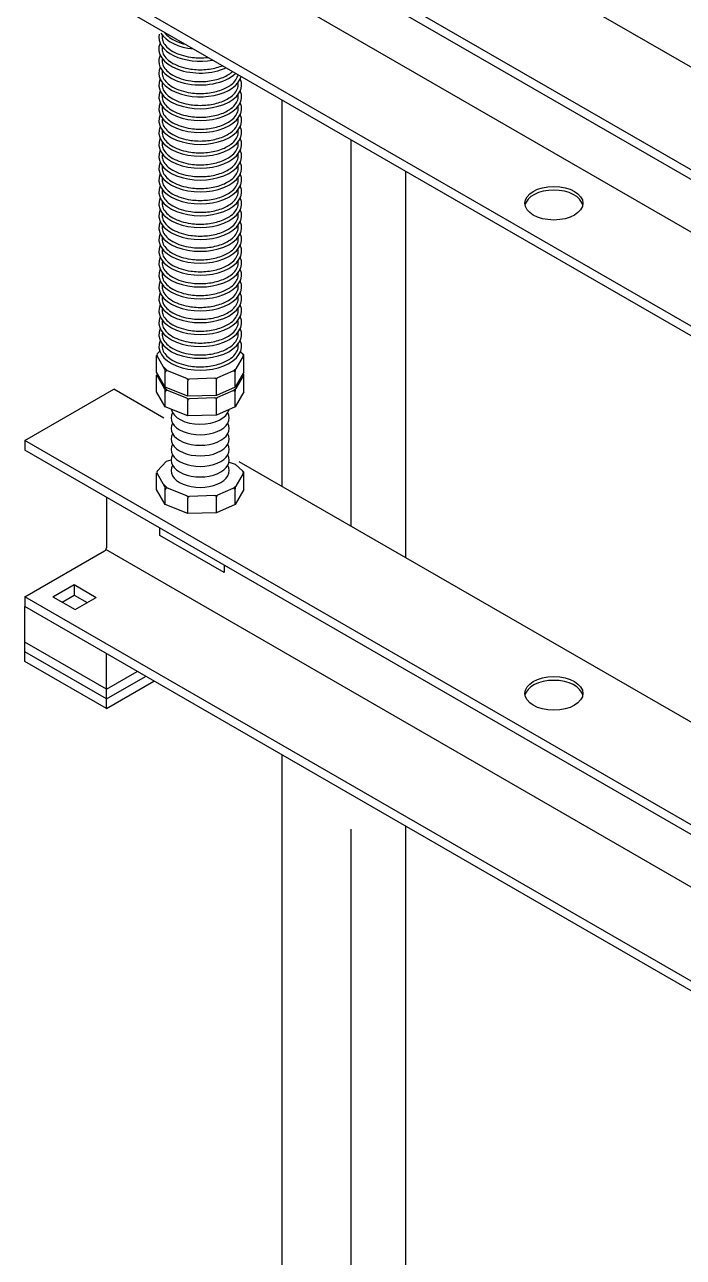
# Model space of a CAD drawing. Extents: x -5343388 to 7033982, y -486386 to 188356.
# Drawn here: x 599259 to 601113, y 10995 to 14468 of the extents above; entities that cross this region are included whole.
import ezdxf

# ---------------------------------------------------------------- set-up
doc = ezdxf.new("R2010")
doc.units = 0
doc.header["$MEASUREMENT"] = 0

msp = doc.modelspace()

# ---------------------------------------------------------------- linework, layer by layer
for p, q in [((602207.42857, 13439.51129, 0), (599259.29379, 15141.61769, 0)), ((602207.42857, 13412.32022, 0), (599259.29379, 15114.42663, 0)), ((601898.95291, 13906.89174, 0), (599863.1777, 15082.24711, 0)), ((602207.42857, 12998.97555, 0), (599259.29379, 14701.08195, 0)), ((602207.42857, 12971.78448, 0), (599259.29379, 14673.89089, 0)), ((601892.45149, 13446.24923, 0), (599862.74476, 14618.10096, 0)), ((599632.57071, 13540.37787, 0), (599639.38288, 13547.90229, 0)), ((599866.71207, 13546.8184, 0), (599873.52916, 13540.38959, 0)), ((599630.24216, 13489.36406, 0), (599630.24216, 13535.97057, 0)), ((599654.20689, 13496.29773, 0), (599631.9769, 13534.80119, 0)), ((599874.38599, 13534.54448, 0), (599853.58011, 13498.50765, 0)), ((599876.26894, 13489.36406, 0), (599876.26894, 13535.75125, 0)), ((599654.84484, 13446.75097, 0), (599630.24216, 13489.36406, 0)), ((599630.24216, 13433.95929, 0), (599630.24216, 13480.56581, 0)), ((599654.20689, 13440.89296, 0), (599631.9769, 13479.39642, 0)), ((599632.57071, 13484.9731, 0), (599632.69684, 13485.11242, 0)), ((599649.01376, 13505.29249, 0), (599661.37942, 13492.57136, 0)), ((599654.84484, 13446.75097, 0), (599654.84484, 13493.91687, 0)), ((599715.42131, 13470.89198, 0), (599661.37942, 13492.57136, 0)), ((599844.96957, 13492.21449, 0), (599802.33264, 13473.25218, 0)), ((599844.96957, 13492.21449, 0), (599853.58011, 13498.50765, 0)), ((599851.66626, 13446.75097, 0), (599851.66626, 13491.36508, 0)), ((599876.26894, 13489.36406, 0), (599851.66626, 13446.75097, 0)), ((599874.38599, 13479.13972, 0), (599853.58011, 13443.10288, 0)), ((599876.26894, 13433.95929, 0), (599876.26894, 13480.34648, 0)), ((599259.29379, 13296.20696, 0), (599509.81931, 13440.84793, 0)), ((599651.14435, 13359.25388, 0), (599509.81931, 13440.84793, 0)), ((599649.01376, 13449.88773, 0), (599661.37942, 13437.1666, 0)), ((599718.41015, 13421.25118, 0), (599654.84484, 13446.75097, 0)), ((599715.42131, 13470.89198, 0), (599723.03675, 13469.82431, 0)), ((599718.41015, 13421.25118, 0), (599718.41015, 13465.06452, 0)), ((599794.60909, 13471.85602, 0), (599723.03675, 13469.82431, 0)), ((599794.60909, 13471.85602, 0), (599802.33264, 13473.25218, 0)), ((599799.50592, 13423.55322, 0), (599799.50592, 13468.90135, 0)), ((599851.66626, 13446.75097, 0), (599799.50592, 13423.55322, 0)), ((599844.96957, 13436.80972, 0), (599853.58011, 13443.10288, 0)), ((599654.84484, 13391.3462, 0), (599630.24216, 13433.95929, 0)), ((599654.84484, 13391.3462, 0), (599654.84484, 13438.51211, 0)), ((599715.42131, 13415.48721, 0), (599661.37942, 13437.1666, 0)), ((599715.42131, 13415.48721, 0), (599723.03675, 13414.41955, 0)), ((599799.50592, 13423.55322, 0), (599718.41015, 13421.25118, 0)), ((599718.41015, 13365.84641, 0), (599718.41015, 13409.65975, 0)), ((599794.60909, 13416.45125, 0), (599723.03675, 13414.41955, 0)), ((599794.60909, 13416.45125, 0), (599802.33264, 13417.84741, 0)), ((599799.50592, 13368.14846, 0), (599799.50592, 13413.49658, 0)), ((599844.96957, 13436.80972, 0), (599802.33264, 13417.84741, 0)), ((599851.66626, 13391.3462, 0), (599851.66626, 13435.96031, 0)), ((599876.26894, 13433.95929, 0), (599851.66626, 13391.3462, 0)), ((599718.41015, 13365.84641, 0), (599654.84484, 13391.3462, 0)), ((599851.66626, 13391.3462, 0), (599799.50592, 13368.14846, 0)), ((599799.50592, 13368.14846, 0), (599718.41015, 13365.84641, 0)), ((599259.29379, 13296.20696, 0), (599259.29379, 13269.01589, 0)), ((602207.42857, 11594.10055, 0), (599259.29379, 13296.20696, 0)), ((602207.42857, 11566.90948, 0), (599259.29379, 13269.01589, 0)), ((599632.57071, 13209.7016, 0), (599658.68773, 13238.5493, 0)), ((599658.68773, 13238.5493, 0), (599671.87004, 13242.54795, 0)), ((599835.10183, 13235.40682, 0), (599851.77693, 13230.22661, 0)), ((601898.95291, 12061.48101, 0), (599863.1777, 13236.83637, 0)), ((599630.24216, 13158.6878, 0), (599630.24216, 13205.29431, 0)), ((599654.20689, 13165.62147, 0), (599631.9769, 13204.12493, 0)), ((599851.77693, 13230.22661, 0), (599873.52916, 13209.71333, 0)), ((599874.38599, 13203.86822, 0), (599853.58011, 13167.83138, 0)), ((599876.26894, 13158.6878, 0), (599876.26894, 13205.07498, 0)), ((599649.01376, 13174.61623, 0), (599661.37942, 13161.8951, 0)), ((599654.84484, 13116.07471, 0), (599654.84484, 13163.24061, 0)), ((599715.42131, 13140.21572, 0), (599661.37942, 13161.8951, 0)), ((599844.96957, 13161.53822, 0), (599853.58011, 13167.83138, 0)), ((599489.15562, 13136.3051, 0), (599489.15562, 12993.88036, 0)), ((599654.84484, 13116.07471, 0), (599630.24216, 13158.6878, 0)), ((599715.42131, 13140.21572, 0), (599723.03675, 13139.14805, 0)), ((599718.41015, 13090.57492, 0), (599718.41015, 13134.38826, 0)), ((599794.60909, 13141.17975, 0), (599723.03675, 13139.14805, 0)), ((599794.60909, 13141.17975, 0), (599802.33264, 13142.57592, 0)), ((599799.50592, 13092.87696, 0), (599799.50592, 13138.22508, 0)), ((599844.96957, 13161.53822, 0), (599802.33264, 13142.57592, 0)), ((599851.66626, 13116.07471, 0), (599851.66626, 13160.68882, 0)), ((599876.26894, 13158.6878, 0), (599851.66626, 13116.07471, 0)), ((599718.41015, 13090.57492, 0), (599654.84484, 13116.07471, 0)), ((599799.50592, 13092.87696, 0), (599718.41015, 13090.57492, 0)), ((599851.66626, 13116.07471, 0), (599799.50592, 13092.87696, 0)), ((602437.2904, 11286.2756, 0), (599487.87973, 12989.11865, 0)), ((599259.29379, 12855.67122, 0), (599484.39391, 12985.63283, 0)), ((599338.98652, 12856.14702, 0), (599398.34122, 12890.41546, 0)), ((599398.34122, 12890.41546, 0), (599460.55852, 12854.49429, 0)), ((599398.34122, 12890.41546, 0), (599398.34122, 12860.93582, 0)), ((599259.29379, 12855.67122, 0), (599259.29379, 12828.48015, 0)), ((602207.42857, 11153.56481, 0), (599259.29379, 12855.67122, 0)), ((599338.98652, 12856.14702, 0), (599401.20382, 12820.22584, 0)), ((599364.51664, 12841.40719, 0), (599398.34122, 12860.93582, 0)), ((599398.34122, 12860.93582, 0), (599435.0284, 12839.75447, 0)), ((599401.20382, 12820.22584, 0), (599460.55852, 12854.49429, 0)), ((599259.29379, 12674.03488, 0), (599259.29379, 12828.48015, 0)), ((602207.42857, 11126.37374, 0), (599259.29379, 12828.48015, 0)), ((599489.15562, 12595.70622, 0), (599259.29379, 12728.41701, 0)), ((599489.15562, 12568.51516, 0), (599259.29379, 12701.22595, 0)), ((599489.15562, 12541.32409, 0), (599489.15562, 12695.76936, 0)), ((599489.15562, 12541.32409, 0), (599259.29379, 12674.03488, 0)), ((599489.15562, 12595.70622, 0), (599575.81285, 12645.73779, 0)), ((599489.15562, 12568.51516, 0), (599599.361, 12632.14226, 0)), ((599489.15562, 12541.32409, 0), (599622.90915, 12618.54673, 0))]:
    msp.add_line(p, q)
at = {"color": 6}
for p, q in [((599982.67122, 14256.24874, 0), (599982.67122, 13167.84676, 0)), ((600177.62187, 14143.69392, 0), (600177.62187, 13055.29194, 0)), ((600330.65547, 14055.33994, 0), (600330.65547, 12966.93796, 0)), ((599982.67122, 12410.838, 0), (599982.67122, 8694.0856, 0)), ((600177.62187, 12201.6902, 0), (600177.62187, 8769.82338, 0)), ((600330.65547, 12209.9292, 0), (600330.65547, 8384.53703, 0))]:
    msp.add_line(p, q, dxfattribs=at)
at = {"color": 9}
for p, q in [((599639.49628, 13029.34293, 0), (599639.49628, 13049.50588, 0)), ((599820.73395, 12924.70531, 0), (599639.49628, 13029.34293, 0)), ((599820.73395, 12944.86826, 0), (599820.73395, 12924.70531, 0))]:
    msp.add_line(p, q, dxfattribs=at)
for centre, radius, start, end in [((599636.10067, 13537.18205, 0), 4.76171, 137.84414436, 209.99999999), ((599870.26222, 13536.92534, 0), 4.76171, 330.00000001, 46.67904837), ((599871.50723, 13535.75125, 0), 4.76171, 0, 46.67904837), ((599636.10067, 13481.77728, 0), 4.76171, 137.84414436, 209.99999999), ((599650.08313, 13493.91687, 0), 4.76171, 0, 29.99999999), ((599650.08313, 13493.91687, 0), 4.76171, 0, 29.99999999), ((599659.60655, 13488.15199, 0), 4.76171, 68.14137376, 180), ((599846.90455, 13487.86366, 0), 4.76171, 0, 113.97658565), ((599865.9514, 13491.36508, 0), 14.28513, 150.00000001, 180), ((599870.26222, 13481.52057, 0), 4.76171, 330.00000001, 46.67904837), ((599871.50723, 13480.34648, 0), 4.76171, 0, 46.67904837), ((599650.08313, 13438.51211, 0), 4.76171, 0, 29.99999999), ((599650.08313, 13438.51211, 0), 4.76171, 0, 29.99999999), ((599713.64844, 13466.47261, 0), 4.76171, 0, 68.14137376), ((599723.17186, 13465.06452, 0), 4.76171, 91.626003, 180), ((599794.7442, 13467.09622, 0), 4.76171, 0, 91.626003), ((599804.26763, 13468.90135, 0), 4.76171, 113.97658565, 180), ((599865.9514, 13435.96031, 0), 14.28513, 150.00000001, 180), ((599659.60655, 13432.74723, 0), 4.76171, 68.14137376, 180), ((599713.64844, 13411.06784, 0), 4.76171, 0, 68.14137376), ((599723.17186, 13409.65975, 0), 4.76171, 91.626003, 180), ((599794.7442, 13411.69146, 0), 4.76171, 0, 91.626003), ((599804.26763, 13413.49658, 0), 4.76171, 113.97658565, 180), ((599846.90455, 13432.45889, 0), 4.76171, 0, 113.97658565), ((599636.10067, 13206.50578, 0), 4.76171, 137.84414436, 209.99999999), ((599870.26222, 13206.24908, 0), 4.76171, 330.00000001, 46.67904837), ((599871.50723, 13205.07498, 0), 4.76171, 0, 46.67904837), ((599650.08313, 13163.24061, 0), 4.76171, 0, 29.99999999), ((599650.08313, 13163.24061, 0), 4.76171, 0, 29.99999999), ((599659.60655, 13157.47573, 0), 4.76171, 68.14137376, 180), ((599846.90455, 13157.18739, 0), 4.76171, 0, 113.97658565), ((599865.9514, 13160.68882, 0), 14.28513, 150.00000001, 180), ((599713.64844, 13135.79635, 0), 4.76171, 0, 68.14137376), ((599723.17186, 13134.38826, 0), 4.76171, 91.626003, 180), ((599794.7442, 13136.41996, 0), 4.76171, 0, 91.626003), ((599804.26763, 13138.22508, 0), 4.76171, 113.97658565, 180), ((599479.6322, 12993.88036, 0), 9.52342, 300.00000006, 0)]:
    msp.add_arc(centre, radius, start, end)
for centre, major_axis, start_param, end_param in [((599753.25555, 14398.98866, 0), (-116.42774, 0), -0.2517082226, 2.2477724929), ((599753.25555, 14432.4719, 0), (-116.42774, 0), -0.135386341, 1.8777127975), ((599753.25555, 14465.95515, 0), (-116.42774, 0), 0.3255027044, 1.407502218), ((599753.25555, 14365.50541, 0), (116.42774, 0), 2.889884431, 5.7442884396), ((599753.25555, 14332.02216, 0), (-116.42774, 0), -0.2517082226, 2.9949972689), ((599753.25555, 14298.53891, 0), (-116.42774, 0), -0.2517082226, 3.3933008762), ((599753.25555, 14265.05566, 0), (-116.42774, 0), -0.2517082226, 3.3933008762), ((599753.25555, 14231.57241, 0), (-116.42774, 0), -0.2517082226, 3.3933008762), ((599753.25555, 14198.08916, 0), (-116.42774, 0), -0.2517082226, 3.3933008762), ((599753.25555, 14164.60592, 0), (-116.42774, 0), -0.2517082226, 3.3933008762), ((599753.25555, 14131.12267, 0), (-116.42774, 0), -0.2517082226, 3.3933008762), ((599753.25555, 14097.63942, 0), (-116.42774, 0), -0.2517082226, 3.3933008762), ((599753.25555, 14064.15617, 0), (-116.42774, 0), -0.2517082226, 3.3933008762), ((599753.25555, 14030.67292, 0), (-116.42774, 0), -0.2517082226, 3.3933008762), ((599753.25555, 13997.18967, 0), (-116.42774, 0), -0.2517082226, 3.3933008762), ((599753.25555, 13963.70642, 0), (-116.42774, 0), -0.2517082226, 3.3933008762), ((599753.25555, 13930.22317, 0), (-116.42774, 0), -0.2517082226, 3.3933008762), ((599753.25555, 13896.73993, 0), (-116.42774, 0), -0.2517082226, 3.3933008762), ((599753.25555, 13863.25668, 0), (-116.42774, 0), -0.2517082226, 3.3933008762), ((599753.25555, 13829.77343, 0), (-116.42774, 0), -0.2517082226, 3.3933008762), ((599753.25555, 13796.29018, 0), (-116.42774, 0), -0.2517082226, 3.3933008762), ((599753.25555, 13762.80693, 0), (-116.42774, 0), -0.2517082226, 3.3933008762), ((599753.25555, 13729.32368, 0), (-116.42774, 0), -0.2517082226, 3.3933008762), ((599753.25555, 13695.84043, 0), (-116.42774, 0), -0.2517082226, 3.3933008762), ((599753.25555, 13662.35719, 0), (-116.42774, 0), -0.2517082226, 3.3933008762), ((599753.25555, 13628.87394, 0), (-116.42774, 0), -0.2517082226, 3.3933008762), ((599753.25555, 13595.39069, 0), (-116.42774, 0), -0.2517082226, 3.3933008762), ((599753.25555, 13561.90744, 0), (-116.42774, 0), -0.2517082226, 3.3933008762), ((599753.25555, 13360.01369, 0), (81.88963, 0), 2.8223911923, 6.6023867685), ((599753.25555, 13389.68679, 0), (81.88963, 0), 3.2510512288, 6.1563469631), ((599753.25555, 13330.34059, 0), (81.88963, 0), 2.8223911923, 6.6023867685), ((599753.25555, 13300.66749, 0), (81.88963, 0), 2.8223911923, 6.6023867685), ((599753.25555, 13270.99439, 0), (81.88963, 0), 2.8223911923, 6.6023867685), ((599753.25555, 13241.32129, 0), (81.88963, 0), 2.8223911923, 6.6023867685), ((599753.25555, 13211.64819, 0), (81.88963, 0), 2.8223911923, 6.6023867685)]:
    msp.add_ellipse(centre, major_axis=major_axis, ratio=0.5773502692, start_param=start_param, end_param=end_param, dxfattribs=at)
for centre in [(600748.62489, 13965.02567, 0), (600748.62489, 12584.01104, 0)]:
    msp.add_ellipse(centre, major_axis=(-81.88963, 0), ratio=0.5773502692)
for centre in [(600748.62489, 13954.54964, 0), (600748.62489, 12573.53502, 0)]:
    msp.add_ellipse(centre, major_axis=(-81.88963, 0), ratio=0.5773502692, start_param=3.252609964, end_param=6.1721679968)
for points, knots in [([(599652.61033, 14446.80948, 0), (599654.4751, 14444.05054, 0), (599656.7667, 14441.30665, 0), (599664.03339, 14434.16772, 0), (599669.77286, 14429.90488, 0), (599683.27479, 14422.28789, 0), (599691.03149, 14418.93478, 0), (599703.28761, 14414.99371, 0), (599707.22324, 14413.90057, 0), (599711.26811, 14412.9434, 0)], [6.65508197206, 6.65508197206, 6.65508197206, 6.65508197206, 6.81449871758, 6.81449871758, 7.08015542278, 7.08015542278, 7.34581212797, 7.34581212797, 7.4649373135, 7.4649373135, 7.4649373135, 7.4649373135]), ([(599646.90368, 14438.60131, 0), (599646.47439, 14436.55097, 0), (599646.26504, 14434.51011, 0), (599646.26504, 14432.4719, 0), (599646.26504, 14427.96691, 0), (599647.28429, 14423.43991, 0), (599651.61331, 14414.25405, 0), (599654.95051, 14409.60766, 0), (599664.03339, 14400.68447, 0), (599669.77286, 14396.42163, 0), (599683.27479, 14388.80464, 0), (599691.03149, 14385.45153, 0), (599707.95495, 14380.00963, 0), (599717.11911, 14377.92024, 0), (599740.41302, 14374.59326, 0), (599754.92185, 14374.17216, 0), (599771.11664, 14375.51297, 0), (599773.21975, 14375.72366, 0), (599775.3093, 14375.9692, 0)], [6.1629935994, 6.1629935994, 6.1629935994, 6.1629935994, 6.2831853072, 6.2831853072, 6.2831853072, 6.5488420124, 6.5488420124, 6.8144987176, 6.8144987176, 7.0801554228, 7.0801554228, 7.345812128, 7.345812128, 7.6114688332, 7.6114688332, 7.9964116953, 7.9964116953, 8.0541718932, 8.0541718932, 8.0541718932, 8.0541718932]), ([(599646.90368, 14405.11806, 0), (599646.47439, 14403.06772, 0), (599646.26504, 14401.02686, 0), (599646.26504, 14398.98866, 0), (599646.26504, 14394.48367, 0), (599647.28429, 14389.95666, 0), (599651.61331, 14380.7708, 0), (599654.95051, 14376.12441, 0), (599664.03339, 14367.20122, 0), (599669.77286, 14362.93838, 0), (599683.27479, 14355.32139, 0), (599691.03149, 14351.96828, 0), (599707.95495, 14346.52638, 0), (599717.11911, 14344.43699, 0), (599740.41302, 14341.11001, 0), (599754.92185, 14340.68892, 0), (599783.08551, 14343.02066, 0), (599796.72954, 14345.77446, 0), (599811.29315, 14350.6714, 0), (599813.681, 14351.54981, 0), (599815.99847, 14352.47729, 0)], [6.1629935994, 6.1629935994, 6.1629935994, 6.1629935994, 6.2831853072, 6.2831853072, 6.2831853072, 6.5488420124, 6.5488420124, 6.8144987176, 6.8144987176, 7.0801554228, 7.0801554228, 7.345812128, 7.345812128, 7.6114688332, 7.6114688332, 7.9964116953, 7.9964116953, 8.3813545574, 8.3813545574, 8.4592612374, 8.4592612374, 8.4592612374, 8.4592612374]), ([(599646.90368, 14371.63481, 0), (599646.47439, 14369.58447, 0), (599646.26504, 14367.54361, 0), (599646.26504, 14365.50541, 0), (599646.26504, 14361.00042, 0), (599647.28429, 14356.47341, 0), (599651.61331, 14347.28755, 0), (599654.95051, 14342.64116, 0), (599664.03339, 14333.71797, 0), (599669.77286, 14329.45513, 0), (599683.27479, 14321.83814, 0), (599691.03149, 14318.48503, 0), (599707.95495, 14313.04313, 0), (599717.11911, 14310.95374, 0), (599740.41302, 14307.62677, 0), (599754.92185, 14307.20567, 0), (599783.08551, 14309.53741, 0), (599796.72954, 14312.29121, 0), (599820.95407, 14320.43659, 0), (599831.5163, 14325.83143, 0), (599841.45067, 14333.24492, 0), (599843.09498, 14334.58508, 0), (599844.62732, 14335.94842, 0)], [6.1629935994, 6.1629935994, 6.1629935994, 6.1629935994, 6.2831853072, 6.2831853072, 6.2831853072, 6.5488420124, 6.5488420124, 6.8144987176, 6.8144987176, 7.0801554228, 7.0801554228, 7.345812128, 7.345812128, 7.6114688332, 7.6114688332, 7.9964116953, 7.9964116953, 8.3813545574, 8.3813545574, 8.7662974195, 8.7662974195, 8.8488297542, 8.8488297542, 8.8488297542, 8.8488297542]), ([(599646.90368, 14338.15156, 0), (599646.47439, 14336.10122, 0), (599646.26504, 14334.06036, 0), (599646.26504, 14332.02216, 0), (599646.26504, 14327.51717, 0), (599647.28429, 14322.99016, 0), (599651.61331, 14313.80431, 0), (599654.95051, 14309.15791, 0), (599664.03339, 14300.23473, 0), (599669.77286, 14295.97188, 0), (599683.27479, 14288.35489, 0), (599691.03149, 14285.00179, 0), (599707.95495, 14279.55988, 0), (599717.11911, 14277.47049, 0), (599740.41302, 14274.14352, 0), (599754.92185, 14273.72242, 0), (599783.08551, 14276.05416, 0), (599796.72954, 14278.80796, 0), (599820.95407, 14286.95334, 0), (599831.5163, 14292.34819, 0), (599845.62219, 14302.87464, 0), (599850.29664, 14307.65397, 0), (599856.96198, 14317.29844, 0), (599858.96425, 14322.13599, 0), (599859.81266, 14326.97783, 0), (599859.82847, 14327.0705, 0), (599859.84385, 14327.16315, 0)], [6.1629935994, 6.1629935994, 6.1629935994, 6.1629935994, 6.2831853072, 6.2831853072, 6.2831853072, 6.5488420124, 6.5488420124, 6.8144987176, 6.8144987176, 7.0801554228, 7.0801554228, 7.345812128, 7.345812128, 7.6114688332, 7.6114688332, 7.9964116953, 7.9964116953, 8.3813545574, 8.3813545574, 8.7662974195, 8.7662974195, 9.0451258456, 9.0451258456, 9.3239542718, 9.3239542718, 9.3293962062, 9.3293962062, 9.3293962062, 9.3293962062]), ([(599646.90368, 14304.66832, 0), (599646.47439, 14302.61797, 0), (599646.26504, 14300.57711, 0), (599646.26504, 14298.53891, 0), (599646.26504, 14294.03392, 0), (599647.28429, 14289.50692, 0), (599651.61331, 14280.32106, 0), (599654.95051, 14275.67466, 0), (599664.03339, 14266.75148, 0), (599669.77286, 14262.48863, 0), (599683.27479, 14254.87165, 0), (599691.03149, 14251.51854, 0), (599707.95495, 14246.07663, 0), (599717.11911, 14243.98724, 0), (599740.41302, 14240.66027, 0), (599754.92185, 14240.23917, 0), (599783.08551, 14242.57091, 0), (599796.72954, 14245.32471, 0), (599820.95407, 14253.47009, 0), (599831.5163, 14258.86494, 0), (599845.62219, 14269.39139, 0), (599850.29664, 14274.17072, 0), (599856.96198, 14283.81519, 0), (599858.96425, 14288.65274, 0), (599860.45614, 14297.16684, 0), (599860.4017, 14300.90001, 0), (599859.60807, 14304.66915, 0)], [6.1629935994, 6.1629935994, 6.1629935994, 6.1629935994, 6.2831853072, 6.2831853072, 6.2831853072, 6.5488420124, 6.5488420124, 6.8144987176, 6.8144987176, 7.0801554228, 7.0801554228, 7.345812128, 7.345812128, 7.6114688332, 7.6114688332, 7.9964116953, 7.9964116953, 8.3813545574, 8.3813545574, 8.7662974195, 8.7662974195, 9.0451258456, 9.0451258456, 9.3239542718, 9.3239542718, 9.5449990367, 9.5449990367, 9.5449990367, 9.5449990367]), ([(599646.90368, 14271.18507, 0), (599646.47439, 14269.13472, 0), (599646.26504, 14267.09386, 0), (599646.26504, 14265.05566, 0), (599646.26504, 14260.55067, 0), (599647.28429, 14256.02367, 0), (599651.61331, 14246.83781, 0), (599654.95051, 14242.19142, 0), (599664.03339, 14233.26823, 0), (599669.77286, 14229.00538, 0), (599683.27479, 14221.3884, 0), (599691.03149, 14218.03529, 0), (599707.95495, 14212.59338, 0), (599717.11911, 14210.50399, 0), (599740.41302, 14207.17702, 0), (599754.92185, 14206.75592, 0), (599783.08551, 14209.08767, 0), (599796.72954, 14211.84146, 0), (599820.95407, 14219.98684, 0), (599831.5163, 14225.38169, 0), (599845.62219, 14235.90815, 0), (599850.29664, 14240.68747, 0), (599856.96198, 14250.33194, 0), (599858.96425, 14255.1695, 0), (599860.45614, 14263.68359, 0), (599860.4017, 14267.41676, 0), (599859.60807, 14271.1859, 0)], [6.1629935994, 6.1629935994, 6.1629935994, 6.1629935994, 6.2831853072, 6.2831853072, 6.2831853072, 6.5488420124, 6.5488420124, 6.8144987176, 6.8144987176, 7.0801554228, 7.0801554228, 7.345812128, 7.345812128, 7.6114688332, 7.6114688332, 7.9964116953, 7.9964116953, 8.3813545574, 8.3813545574, 8.7662974195, 8.7662974195, 9.0451258456, 9.0451258456, 9.3239542718, 9.3239542718, 9.5449990367, 9.5449990367, 9.5449990367, 9.5449990367]), ([(599646.90368, 14237.70182, 0), (599646.47439, 14235.65147, 0), (599646.26504, 14233.61062, 0), (599646.26504, 14231.57241, 0), (599646.26504, 14227.06742, 0), (599647.28429, 14222.54042, 0), (599651.61331, 14213.35456, 0), (599654.95051, 14208.70817, 0), (599664.03339, 14199.78498, 0), (599669.77286, 14195.52214, 0), (599683.27479, 14187.90515, 0), (599691.03149, 14184.55204, 0), (599707.95495, 14179.11014, 0), (599717.11911, 14177.02074, 0), (599740.41302, 14173.69377, 0), (599754.92185, 14173.27267, 0), (599783.08551, 14175.60442, 0), (599796.72954, 14178.35821, 0), (599820.95407, 14186.5036, 0), (599831.5163, 14191.89844, 0), (599845.62219, 14202.4249, 0), (599850.29664, 14207.20422, 0), (599856.96198, 14216.8487, 0), (599858.96425, 14221.68625, 0), (599860.45614, 14230.20034, 0), (599860.4017, 14233.93351, 0), (599859.60807, 14237.70265, 0)], [6.1629935994, 6.1629935994, 6.1629935994, 6.1629935994, 6.2831853072, 6.2831853072, 6.2831853072, 6.5488420124, 6.5488420124, 6.8144987176, 6.8144987176, 7.0801554228, 7.0801554228, 7.345812128, 7.345812128, 7.6114688332, 7.6114688332, 7.9964116953, 7.9964116953, 8.3813545574, 8.3813545574, 8.7662974195, 8.7662974195, 9.0451258456, 9.0451258456, 9.3239542718, 9.3239542718, 9.5449990367, 9.5449990367, 9.5449990367, 9.5449990367]), ([(599646.90368, 14204.21857, 0), (599646.47439, 14202.16823, 0), (599646.26504, 14200.12737, 0), (599646.26504, 14198.08916, 0), (599646.26504, 14193.58417, 0), (599647.28429, 14189.05717, 0), (599651.61331, 14179.87131, 0), (599654.95051, 14175.22492, 0), (599664.03339, 14166.30173, 0), (599669.77286, 14162.03889, 0), (599683.27479, 14154.4219, 0), (599691.03149, 14151.06879, 0), (599707.95495, 14145.62689, 0), (599717.11911, 14143.5375, 0), (599740.41302, 14140.21052, 0), (599754.92185, 14139.78942, 0), (599783.08551, 14142.12117, 0), (599796.72954, 14144.87497, 0), (599820.95407, 14153.02035, 0), (599831.5163, 14158.41519, 0), (599845.62219, 14168.94165, 0), (599850.29664, 14173.72098, 0), (599856.96198, 14183.36545, 0), (599858.96425, 14188.203, 0), (599860.45614, 14196.71709, 0), (599860.4017, 14200.45026, 0), (599859.60807, 14204.2194, 0)], [6.1629935994, 6.1629935994, 6.1629935994, 6.1629935994, 6.2831853072, 6.2831853072, 6.2831853072, 6.5488420124, 6.5488420124, 6.8144987176, 6.8144987176, 7.0801554228, 7.0801554228, 7.345812128, 7.345812128, 7.6114688332, 7.6114688332, 7.9964116953, 7.9964116953, 8.3813545574, 8.3813545574, 8.7662974195, 8.7662974195, 9.0451258456, 9.0451258456, 9.3239542718, 9.3239542718, 9.5449990367, 9.5449990367, 9.5449990367, 9.5449990367]), ([(599646.90368, 14170.73532, 0), (599646.47439, 14168.68498, 0), (599646.26504, 14166.64412, 0), (599646.26504, 14164.60592, 0), (599646.26504, 14160.10092, 0), (599647.28429, 14155.57392, 0), (599651.61331, 14146.38806, 0), (599654.95051, 14141.74167, 0), (599664.03339, 14132.81848, 0), (599669.77286, 14128.55564, 0), (599683.27479, 14120.93865, 0), (599691.03149, 14117.58554, 0), (599707.95495, 14112.14364, 0), (599717.11911, 14110.05425, 0), (599740.41302, 14106.72727, 0), (599754.92185, 14106.30618, 0), (599783.08551, 14108.63792, 0), (599796.72954, 14111.39172, 0), (599820.95407, 14119.5371, 0), (599831.5163, 14124.93194, 0), (599845.62219, 14135.4584, 0), (599850.29664, 14140.23773, 0), (599856.96198, 14149.8822, 0), (599858.96425, 14154.71975, 0), (599860.45614, 14163.23384, 0), (599860.4017, 14166.96701, 0), (599859.60807, 14170.73616, 0)], [6.1629935994, 6.1629935994, 6.1629935994, 6.1629935994, 6.2831853072, 6.2831853072, 6.2831853072, 6.5488420124, 6.5488420124, 6.8144987176, 6.8144987176, 7.0801554228, 7.0801554228, 7.345812128, 7.345812128, 7.6114688332, 7.6114688332, 7.9964116953, 7.9964116953, 8.3813545574, 8.3813545574, 8.7662974195, 8.7662974195, 9.0451258456, 9.0451258456, 9.3239542718, 9.3239542718, 9.5449990367, 9.5449990367, 9.5449990367, 9.5449990367]), ([(599646.90368, 14137.25207, 0), (599646.47439, 14135.20173, 0), (599646.26504, 14133.16087, 0), (599646.26504, 14131.12267, 0), (599646.26504, 14126.61768, 0), (599647.28429, 14122.09067, 0), (599651.61331, 14112.90481, 0), (599654.95051, 14108.25842, 0), (599664.03339, 14099.33523, 0), (599669.77286, 14095.07239, 0), (599683.27479, 14087.4554, 0), (599691.03149, 14084.10229, 0), (599707.95495, 14078.66039, 0), (599717.11911, 14076.571, 0), (599740.41302, 14073.24403, 0), (599754.92185, 14072.82293, 0), (599783.08551, 14075.15467, 0), (599796.72954, 14077.90847, 0), (599820.95407, 14086.05385, 0), (599831.5163, 14091.44869, 0), (599845.62219, 14101.97515, 0), (599850.29664, 14106.75448, 0), (599856.96198, 14116.39895, 0), (599858.96425, 14121.2365, 0), (599860.45614, 14129.75059, 0), (599860.4017, 14133.48376, 0), (599859.60807, 14137.25291, 0)], [6.1629935994, 6.1629935994, 6.1629935994, 6.1629935994, 6.2831853072, 6.2831853072, 6.2831853072, 6.5488420124, 6.5488420124, 6.8144987176, 6.8144987176, 7.0801554228, 7.0801554228, 7.345812128, 7.345812128, 7.6114688332, 7.6114688332, 7.9964116953, 7.9964116953, 8.3813545574, 8.3813545574, 8.7662974195, 8.7662974195, 9.0451258456, 9.0451258456, 9.3239542718, 9.3239542718, 9.5449990367, 9.5449990367, 9.5449990367, 9.5449990367]), ([(599646.90368, 14103.76882, 0), (599646.47439, 14101.71848, 0), (599646.26504, 14099.67762, 0), (599646.26504, 14097.63942, 0), (599646.26504, 14093.13443, 0), (599647.28429, 14088.60742, 0), (599651.61331, 14079.42157, 0), (599654.95051, 14074.77517, 0), (599664.03339, 14065.85199, 0), (599669.77286, 14061.58914, 0), (599683.27479, 14053.97215, 0), (599691.03149, 14050.61905, 0), (599707.95495, 14045.17714, 0), (599717.11911, 14043.08775, 0), (599740.41302, 14039.76078, 0), (599754.92185, 14039.33968, 0), (599783.08551, 14041.67142, 0), (599796.72954, 14044.42522, 0), (599820.95407, 14052.5706, 0), (599831.5163, 14057.96544, 0), (599845.62219, 14068.4919, 0), (599850.29664, 14073.27123, 0), (599856.96198, 14082.9157, 0), (599858.96425, 14087.75325, 0), (599860.45614, 14096.26734, 0), (599860.4017, 14100.00051, 0), (599859.60807, 14103.76966, 0)], [6.1629935994, 6.1629935994, 6.1629935994, 6.1629935994, 6.2831853072, 6.2831853072, 6.2831853072, 6.5488420124, 6.5488420124, 6.8144987176, 6.8144987176, 7.0801554228, 7.0801554228, 7.345812128, 7.345812128, 7.6114688332, 7.6114688332, 7.9964116953, 7.9964116953, 8.3813545574, 8.3813545574, 8.7662974195, 8.7662974195, 9.0451258456, 9.0451258456, 9.3239542718, 9.3239542718, 9.5449990367, 9.5449990367, 9.5449990367, 9.5449990367]), ([(599646.90368, 14070.28558, 0), (599646.47439, 14068.23523, 0), (599646.26504, 14066.19437, 0), (599646.26504, 14064.15617, 0), (599646.26504, 14059.65118, 0), (599647.28429, 14055.12417, 0), (599651.61331, 14045.93832, 0), (599654.95051, 14041.29192, 0), (599664.03339, 14032.36874, 0), (599669.77286, 14028.10589, 0), (599683.27479, 14020.48891, 0), (599691.03149, 14017.1358, 0), (599707.95495, 14011.69389, 0), (599717.11911, 14009.6045, 0), (599740.41302, 14006.27753, 0), (599754.92185, 14005.85643, 0), (599783.08551, 14008.18817, 0), (599796.72954, 14010.94197, 0), (599820.95407, 14019.08735, 0), (599831.5163, 14024.4822, 0), (599845.62219, 14035.00865, 0), (599850.29664, 14039.78798, 0), (599856.96198, 14049.43245, 0), (599858.96425, 14054.27, 0), (599860.45614, 14062.7841, 0), (599860.4017, 14066.51726, 0), (599859.60807, 14070.28641, 0)], [6.1629935994, 6.1629935994, 6.1629935994, 6.1629935994, 6.2831853072, 6.2831853072, 6.2831853072, 6.5488420124, 6.5488420124, 6.8144987176, 6.8144987176, 7.0801554228, 7.0801554228, 7.345812128, 7.345812128, 7.6114688332, 7.6114688332, 7.9964116953, 7.9964116953, 8.3813545574, 8.3813545574, 8.7662974195, 8.7662974195, 9.0451258456, 9.0451258456, 9.3239542718, 9.3239542718, 9.5449990367, 9.5449990367, 9.5449990367, 9.5449990367]), ([(599646.90368, 14036.80233, 0), (599646.47439, 14034.75198, 0), (599646.26504, 14032.71112, 0), (599646.26504, 14030.67292, 0), (599646.26504, 14026.16793, 0), (599647.28429, 14021.64093, 0), (599651.61331, 14012.45507, 0), (599654.95051, 14007.80867, 0), (599664.03339, 13998.88549, 0), (599669.77286, 13994.62264, 0), (599683.27479, 13987.00566, 0), (599691.03149, 13983.65255, 0), (599707.95495, 13978.21064, 0), (599717.11911, 13976.12125, 0), (599740.41302, 13972.79428, 0), (599754.92185, 13972.37318, 0), (599783.08551, 13974.70493, 0), (599796.72954, 13977.45872, 0), (599820.95407, 13985.6041, 0), (599831.5163, 13990.99895, 0), (599845.62219, 14001.5254, 0), (599850.29664, 14006.30473, 0), (599856.96198, 14015.9492, 0), (599858.96425, 14020.78676, 0), (599860.45614, 14029.30085, 0), (599860.4017, 14033.03402, 0), (599859.60807, 14036.80316, 0)], [6.1629935994, 6.1629935994, 6.1629935994, 6.1629935994, 6.2831853072, 6.2831853072, 6.2831853072, 6.5488420124, 6.5488420124, 6.8144987176, 6.8144987176, 7.0801554228, 7.0801554228, 7.345812128, 7.345812128, 7.6114688332, 7.6114688332, 7.9964116953, 7.9964116953, 8.3813545574, 8.3813545574, 8.7662974195, 8.7662974195, 9.0451258456, 9.0451258456, 9.3239542718, 9.3239542718, 9.5449990367, 9.5449990367, 9.5449990367, 9.5449990367]), ([(599646.90368, 14003.31908, 0), (599646.47439, 14001.26873, 0), (599646.26504, 13999.22788, 0), (599646.26504, 13997.18967, 0), (599646.26504, 13992.68468, 0), (599647.28429, 13988.15768, 0), (599651.61331, 13978.97182, 0), (599654.95051, 13974.32543, 0), (599664.03339, 13965.40224, 0), (599669.77286, 13961.1394, 0), (599683.27479, 13953.52241, 0), (599691.03149, 13950.1693, 0), (599707.95495, 13944.7274, 0), (599717.11911, 13942.638, 0), (599740.41302, 13939.31103, 0), (599754.92185, 13938.88993, 0), (599783.08551, 13941.22168, 0), (599796.72954, 13943.97547, 0), (599820.95407, 13952.12085, 0), (599831.5163, 13957.5157, 0), (599845.62219, 13968.04216, 0), (599850.29664, 13972.82148, 0), (599856.96198, 13982.46596, 0), (599858.96425, 13987.30351, 0), (599860.45614, 13995.8176, 0), (599860.4017, 13999.55077, 0), (599859.60807, 14003.31991, 0)], [6.1629935994, 6.1629935994, 6.1629935994, 6.1629935994, 6.2831853072, 6.2831853072, 6.2831853072, 6.5488420124, 6.5488420124, 6.8144987176, 6.8144987176, 7.0801554228, 7.0801554228, 7.345812128, 7.345812128, 7.6114688332, 7.6114688332, 7.9964116953, 7.9964116953, 8.3813545574, 8.3813545574, 8.7662974195, 8.7662974195, 9.0451258456, 9.0451258456, 9.3239542718, 9.3239542718, 9.5449990367, 9.5449990367, 9.5449990367, 9.5449990367]), ([(599646.90368, 13969.83583, 0), (599646.47439, 13967.78548, 0), (599646.26504, 13965.74463, 0), (599646.26504, 13963.70642, 0), (599646.26504, 13959.20143, 0), (599647.28429, 13954.67443, 0), (599651.61331, 13945.48857, 0), (599654.95051, 13940.84218, 0), (599664.03339, 13931.91899, 0), (599669.77286, 13927.65615, 0), (599683.27479, 13920.03916, 0), (599691.03149, 13916.68605, 0), (599707.95495, 13911.24415, 0), (599717.11911, 13909.15475, 0), (599740.41302, 13905.82778, 0), (599754.92185, 13905.40668, 0), (599783.08551, 13907.73843, 0), (599796.72954, 13910.49223, 0), (599820.95407, 13918.63761, 0), (599831.5163, 13924.03245, 0), (599845.62219, 13934.55891, 0), (599850.29664, 13939.33824, 0), (599856.96198, 13948.98271, 0), (599858.96425, 13953.82026, 0), (599860.45614, 13962.33435, 0), (599860.4017, 13966.06752, 0), (599859.60807, 13969.83666, 0)], [6.1629935994, 6.1629935994, 6.1629935994, 6.1629935994, 6.2831853072, 6.2831853072, 6.2831853072, 6.5488420124, 6.5488420124, 6.8144987176, 6.8144987176, 7.0801554228, 7.0801554228, 7.345812128, 7.345812128, 7.6114688332, 7.6114688332, 7.9964116953, 7.9964116953, 8.3813545574, 8.3813545574, 8.7662974195, 8.7662974195, 9.0451258456, 9.0451258456, 9.3239542718, 9.3239542718, 9.5449990367, 9.5449990367, 9.5449990367, 9.5449990367]), ([(599646.90368, 13936.35258, 0), (599646.47439, 13934.30224, 0), (599646.26504, 13932.26138, 0), (599646.26504, 13930.22317, 0), (599646.26504, 13925.71818, 0), (599647.28429, 13921.19118, 0), (599651.61331, 13912.00532, 0), (599654.95051, 13907.35893, 0), (599664.03339, 13898.43574, 0), (599669.77286, 13894.1729, 0), (599683.27479, 13886.55591, 0), (599691.03149, 13883.2028, 0), (599707.95495, 13877.7609, 0), (599717.11911, 13875.67151, 0), (599740.41302, 13872.34453, 0), (599754.92185, 13871.92344, 0), (599783.08551, 13874.25518, 0), (599796.72954, 13877.00898, 0), (599820.95407, 13885.15436, 0), (599831.5163, 13890.5492, 0), (599845.62219, 13901.07566, 0), (599850.29664, 13905.85499, 0), (599856.96198, 13915.49946, 0), (599858.96425, 13920.33701, 0), (599860.45614, 13928.8511, 0), (599860.4017, 13932.58427, 0), (599859.60807, 13936.35342, 0)], [6.1629935994, 6.1629935994, 6.1629935994, 6.1629935994, 6.2831853072, 6.2831853072, 6.2831853072, 6.5488420124, 6.5488420124, 6.8144987176, 6.8144987176, 7.0801554228, 7.0801554228, 7.345812128, 7.345812128, 7.6114688332, 7.6114688332, 7.9964116953, 7.9964116953, 8.3813545574, 8.3813545574, 8.7662974195, 8.7662974195, 9.0451258456, 9.0451258456, 9.3239542718, 9.3239542718, 9.5449990367, 9.5449990367, 9.5449990367, 9.5449990367]), ([(599646.90368, 13902.86933, 0), (599646.47439, 13900.81899, 0), (599646.26504, 13898.77813, 0), (599646.26504, 13896.73993, 0), (599646.26504, 13892.23494, 0), (599647.28429, 13887.70793, 0), (599651.61331, 13878.52207, 0), (599654.95051, 13873.87568, 0), (599664.03339, 13864.95249, 0), (599669.77286, 13860.68965, 0), (599683.27479, 13853.07266, 0), (599691.03149, 13849.71955, 0), (599707.95495, 13844.27765, 0), (599717.11911, 13842.18826, 0), (599740.41302, 13838.86129, 0), (599754.92185, 13838.44019, 0), (599783.08551, 13840.77193, 0), (599796.72954, 13843.52573, 0), (599820.95407, 13851.67111, 0), (599831.5163, 13857.06595, 0), (599845.62219, 13867.59241, 0), (599850.29664, 13872.37174, 0), (599856.96198, 13882.01621, 0), (599858.96425, 13886.85376, 0), (599860.45614, 13895.36785, 0), (599860.4017, 13899.10102, 0), (599859.60807, 13902.87017, 0)], [6.1629935994, 6.1629935994, 6.1629935994, 6.1629935994, 6.2831853072, 6.2831853072, 6.2831853072, 6.5488420124, 6.5488420124, 6.8144987176, 6.8144987176, 7.0801554228, 7.0801554228, 7.345812128, 7.345812128, 7.6114688332, 7.6114688332, 7.9964116953, 7.9964116953, 8.3813545574, 8.3813545574, 8.7662974195, 8.7662974195, 9.0451258456, 9.0451258456, 9.3239542718, 9.3239542718, 9.5449990367, 9.5449990367, 9.5449990367, 9.5449990367]), ([(599646.90368, 13869.38608, 0), (599646.47439, 13867.33574, 0), (599646.26504, 13865.29488, 0), (599646.26504, 13863.25668, 0), (599646.26504, 13858.75169, 0), (599647.28429, 13854.22468, 0), (599651.61331, 13845.03883, 0), (599654.95051, 13840.39243, 0), (599664.03339, 13831.46924, 0), (599669.77286, 13827.2064, 0), (599683.27479, 13819.58941, 0), (599691.03149, 13816.23631, 0), (599707.95495, 13810.7944, 0), (599717.11911, 13808.70501, 0), (599740.41302, 13805.37804, 0), (599754.92185, 13804.95694, 0), (599783.08551, 13807.28868, 0), (599796.72954, 13810.04248, 0), (599820.95407, 13818.18786, 0), (599831.5163, 13823.5827, 0), (599845.62219, 13834.10916, 0), (599850.29664, 13838.88849, 0), (599856.96198, 13848.53296, 0), (599858.96425, 13853.37051, 0), (599860.45614, 13861.8846, 0), (599860.4017, 13865.61777, 0), (599859.60807, 13869.38692, 0)], [6.1629935994, 6.1629935994, 6.1629935994, 6.1629935994, 6.2831853072, 6.2831853072, 6.2831853072, 6.5488420124, 6.5488420124, 6.8144987176, 6.8144987176, 7.0801554228, 7.0801554228, 7.345812128, 7.345812128, 7.6114688332, 7.6114688332, 7.9964116953, 7.9964116953, 8.3813545574, 8.3813545574, 8.7662974195, 8.7662974195, 9.0451258456, 9.0451258456, 9.3239542718, 9.3239542718, 9.5449990367, 9.5449990367, 9.5449990367, 9.5449990367]), ([(599646.90368, 13835.90283, 0), (599646.47439, 13833.85249, 0), (599646.26504, 13831.81163, 0), (599646.26504, 13829.77343, 0), (599646.26504, 13825.26844, 0), (599647.28429, 13820.74143, 0), (599651.61331, 13811.55558, 0), (599654.95051, 13806.90918, 0), (599664.03339, 13797.986, 0), (599669.77286, 13793.72315, 0), (599683.27479, 13786.10616, 0), (599691.03149, 13782.75306, 0), (599707.95495, 13777.31115, 0), (599717.11911, 13775.22176, 0), (599740.41302, 13771.89479, 0), (599754.92185, 13771.47369, 0), (599783.08551, 13773.80543, 0), (599796.72954, 13776.55923, 0), (599820.95407, 13784.70461, 0), (599831.5163, 13790.09946, 0), (599845.62219, 13800.62591, 0), (599850.29664, 13805.40524, 0), (599856.96198, 13815.04971, 0), (599858.96425, 13819.88726, 0), (599860.45614, 13828.40135, 0), (599860.4017, 13832.13452, 0), (599859.60807, 13835.90367, 0)], [6.1629935994, 6.1629935994, 6.1629935994, 6.1629935994, 6.2831853072, 6.2831853072, 6.2831853072, 6.5488420124, 6.5488420124, 6.8144987176, 6.8144987176, 7.0801554228, 7.0801554228, 7.345812128, 7.345812128, 7.6114688332, 7.6114688332, 7.9964116953, 7.9964116953, 8.3813545574, 8.3813545574, 8.7662974195, 8.7662974195, 9.0451258456, 9.0451258456, 9.3239542718, 9.3239542718, 9.5449990367, 9.5449990367, 9.5449990367, 9.5449990367]), ([(599646.90368, 13802.41959, 0), (599646.47439, 13800.36924, 0), (599646.26504, 13798.32838, 0), (599646.26504, 13796.29018, 0), (599646.26504, 13791.78519, 0), (599647.28429, 13787.25819, 0), (599651.61331, 13778.07233, 0), (599654.95051, 13773.42593, 0), (599664.03339, 13764.50275, 0), (599669.77286, 13760.2399, 0), (599683.27479, 13752.62292, 0), (599691.03149, 13749.26981, 0), (599707.95495, 13743.8279, 0), (599717.11911, 13741.73851, 0), (599740.41302, 13738.41154, 0), (599754.92185, 13737.99044, 0), (599783.08551, 13740.32218, 0), (599796.72954, 13743.07598, 0), (599820.95407, 13751.22136, 0), (599831.5163, 13756.61621, 0), (599845.62219, 13767.14266, 0), (599850.29664, 13771.92199, 0), (599856.96198, 13781.56646, 0), (599858.96425, 13786.40401, 0), (599860.45614, 13794.91811, 0), (599860.4017, 13798.65128, 0), (599859.60807, 13802.42042, 0)], [6.1629935994, 6.1629935994, 6.1629935994, 6.1629935994, 6.2831853072, 6.2831853072, 6.2831853072, 6.5488420124, 6.5488420124, 6.8144987176, 6.8144987176, 7.0801554228, 7.0801554228, 7.345812128, 7.345812128, 7.6114688332, 7.6114688332, 7.9964116953, 7.9964116953, 8.3813545574, 8.3813545574, 8.7662974195, 8.7662974195, 9.0451258456, 9.0451258456, 9.3239542718, 9.3239542718, 9.5449990367, 9.5449990367, 9.5449990367, 9.5449990367]), ([(599646.90368, 13768.93634, 0), (599646.47439, 13766.88599, 0), (599646.26504, 13764.84514, 0), (599646.26504, 13762.80693, 0), (599646.26504, 13758.30194, 0), (599647.28429, 13753.77494, 0), (599651.61331, 13744.58908, 0), (599654.95051, 13739.94269, 0), (599664.03339, 13731.0195, 0), (599669.77286, 13726.75666, 0), (599683.27479, 13719.13967, 0), (599691.03149, 13715.78656, 0), (599707.95495, 13710.34465, 0), (599717.11911, 13708.25526, 0), (599740.41302, 13704.92829, 0), (599754.92185, 13704.50719, 0), (599783.08551, 13706.83894, 0), (599796.72954, 13709.59273, 0), (599820.95407, 13717.73811, 0), (599831.5163, 13723.13296, 0), (599845.62219, 13733.65942, 0), (599850.29664, 13738.43874, 0), (599856.96198, 13748.08322, 0), (599858.96425, 13752.92077, 0), (599860.45614, 13761.43486, 0), (599860.4017, 13765.16803, 0), (599859.60807, 13768.93717, 0)], [6.1629935994, 6.1629935994, 6.1629935994, 6.1629935994, 6.2831853072, 6.2831853072, 6.2831853072, 6.5488420124, 6.5488420124, 6.8144987176, 6.8144987176, 7.0801554228, 7.0801554228, 7.345812128, 7.345812128, 7.6114688332, 7.6114688332, 7.9964116953, 7.9964116953, 8.3813545574, 8.3813545574, 8.7662974195, 8.7662974195, 9.0451258456, 9.0451258456, 9.3239542718, 9.3239542718, 9.5449990367, 9.5449990367, 9.5449990367, 9.5449990367]), ([(599646.90368, 13735.45309, 0), (599646.47439, 13733.40274, 0), (599646.26504, 13731.36189, 0), (599646.26504, 13729.32368, 0), (599646.26504, 13724.81869, 0), (599647.28429, 13720.29169, 0), (599651.61331, 13711.10583, 0), (599654.95051, 13706.45944, 0), (599664.03339, 13697.53625, 0), (599669.77286, 13693.27341, 0), (599683.27479, 13685.65642, 0), (599691.03149, 13682.30331, 0), (599707.95495, 13676.86141, 0), (599717.11911, 13674.77201, 0), (599740.41302, 13671.44504, 0), (599754.92185, 13671.02394, 0), (599783.08551, 13673.35569, 0), (599796.72954, 13676.10948, 0), (599820.95407, 13684.25487, 0), (599831.5163, 13689.64971, 0), (599845.62219, 13700.17617, 0), (599850.29664, 13704.95549, 0), (599856.96198, 13714.59997, 0), (599858.96425, 13719.43752, 0), (599860.45614, 13727.95161, 0), (599860.4017, 13731.68478, 0), (599859.60807, 13735.45392, 0)], [6.1629935994, 6.1629935994, 6.1629935994, 6.1629935994, 6.2831853072, 6.2831853072, 6.2831853072, 6.5488420124, 6.5488420124, 6.8144987176, 6.8144987176, 7.0801554228, 7.0801554228, 7.345812128, 7.345812128, 7.6114688332, 7.6114688332, 7.9964116953, 7.9964116953, 8.3813545574, 8.3813545574, 8.7662974195, 8.7662974195, 9.0451258456, 9.0451258456, 9.3239542718, 9.3239542718, 9.5449990367, 9.5449990367, 9.5449990367, 9.5449990367]), ([(599646.90368, 13701.96984, 0), (599646.47439, 13699.9195, 0), (599646.26504, 13697.87864, 0), (599646.26504, 13695.84043, 0), (599646.26504, 13691.33544, 0), (599647.28429, 13686.80844, 0), (599651.61331, 13677.62258, 0), (599654.95051, 13672.97619, 0), (599664.03339, 13664.053, 0), (599669.77286, 13659.79016, 0), (599683.27479, 13652.17317, 0), (599691.03149, 13648.82006, 0), (599707.95495, 13643.37816, 0), (599717.11911, 13641.28877, 0), (599740.41302, 13637.96179, 0), (599754.92185, 13637.54069, 0), (599783.08551, 13639.87244, 0), (599796.72954, 13642.62624, 0), (599820.95407, 13650.77162, 0), (599831.5163, 13656.16646, 0), (599845.62219, 13666.69292, 0), (599850.29664, 13671.47225, 0), (599856.96198, 13681.11672, 0), (599858.96425, 13685.95427, 0), (599860.45614, 13694.46836, 0), (599860.4017, 13698.20153, 0), (599859.60807, 13701.97067, 0)], [6.1629935994, 6.1629935994, 6.1629935994, 6.1629935994, 6.2831853072, 6.2831853072, 6.2831853072, 6.5488420124, 6.5488420124, 6.8144987176, 6.8144987176, 7.0801554228, 7.0801554228, 7.345812128, 7.345812128, 7.6114688332, 7.6114688332, 7.9964116953, 7.9964116953, 8.3813545574, 8.3813545574, 8.7662974195, 8.7662974195, 9.0451258456, 9.0451258456, 9.3239542718, 9.3239542718, 9.5449990367, 9.5449990367, 9.5449990367, 9.5449990367]), ([(599646.90368, 13668.48659, 0), (599646.47439, 13666.43625, 0), (599646.26504, 13664.39539, 0), (599646.26504, 13662.35719, 0), (599646.26504, 13657.8522, 0), (599647.28429, 13653.32519, 0), (599651.61331, 13644.13933, 0), (599654.95051, 13639.49294, 0), (599664.03339, 13630.56975, 0), (599669.77286, 13626.30691, 0), (599683.27479, 13618.68992, 0), (599691.03149, 13615.33681, 0), (599707.95495, 13609.89491, 0), (599717.11911, 13607.80552, 0), (599740.41302, 13604.47854, 0), (599754.92185, 13604.05745, 0), (599783.08551, 13606.38919, 0), (599796.72954, 13609.14299, 0), (599820.95407, 13617.28837, 0), (599831.5163, 13622.68321, 0), (599845.62219, 13633.20967, 0), (599850.29664, 13637.989, 0), (599856.96198, 13647.63347, 0), (599858.96425, 13652.47102, 0), (599860.45614, 13660.98511, 0), (599860.4017, 13664.71828, 0), (599859.60807, 13668.48743, 0)], [6.1629935994, 6.1629935994, 6.1629935994, 6.1629935994, 6.2831853072, 6.2831853072, 6.2831853072, 6.5488420124, 6.5488420124, 6.8144987176, 6.8144987176, 7.0801554228, 7.0801554228, 7.345812128, 7.345812128, 7.6114688332, 7.6114688332, 7.9964116953, 7.9964116953, 8.3813545574, 8.3813545574, 8.7662974195, 8.7662974195, 9.0451258456, 9.0451258456, 9.3239542718, 9.3239542718, 9.5449990367, 9.5449990367, 9.5449990367, 9.5449990367]), ([(599646.90368, 13635.00334, 0), (599646.47439, 13632.953, 0), (599646.26504, 13630.91214, 0), (599646.26504, 13628.87394, 0), (599646.26504, 13624.36895, 0), (599647.28429, 13619.84194, 0), (599651.61331, 13610.65608, 0), (599654.95051, 13606.00969, 0), (599664.03339, 13597.0865, 0), (599669.77286, 13592.82366, 0), (599683.27479, 13585.20667, 0), (599691.03149, 13581.85356, 0), (599707.95495, 13576.41166, 0), (599717.11911, 13574.32227, 0), (599740.41302, 13570.9953, 0), (599754.92185, 13570.5742, 0), (599783.08551, 13572.90594, 0), (599796.72954, 13575.65974, 0), (599820.95407, 13583.80512, 0), (599831.5163, 13589.19996, 0), (599845.62219, 13599.72642, 0), (599850.29664, 13604.50575, 0), (599856.96198, 13614.15022, 0), (599858.96425, 13618.98777, 0), (599860.45614, 13627.50186, 0), (599860.4017, 13631.23503, 0), (599859.60807, 13635.00418, 0)], [6.1629935994, 6.1629935994, 6.1629935994, 6.1629935994, 6.2831853072, 6.2831853072, 6.2831853072, 6.5488420124, 6.5488420124, 6.8144987176, 6.8144987176, 7.0801554228, 7.0801554228, 7.345812128, 7.345812128, 7.6114688332, 7.6114688332, 7.9964116953, 7.9964116953, 8.3813545574, 8.3813545574, 8.7662974195, 8.7662974195, 9.0451258456, 9.0451258456, 9.3239542718, 9.3239542718, 9.5449990367, 9.5449990367, 9.5449990367, 9.5449990367]), ([(599646.90368, 13601.52009, 0), (599646.47439, 13599.46975, 0), (599646.26504, 13597.42889, 0), (599646.26504, 13595.39069, 0), (599646.26504, 13590.8857, 0), (599647.28429, 13586.35869, 0), (599651.61331, 13577.17284, 0), (599654.95051, 13572.52644, 0), (599664.03339, 13563.60326, 0), (599669.77286, 13559.34041, 0), (599683.27479, 13551.72342, 0), (599691.03149, 13548.37032, 0), (599707.95495, 13542.92841, 0), (599717.11911, 13540.83902, 0), (599740.41302, 13537.51205, 0), (599754.92185, 13537.09095, 0), (599783.08551, 13539.42269, 0), (599796.72954, 13542.17649, 0), (599820.95407, 13550.32187, 0), (599831.5163, 13555.71672, 0), (599845.62219, 13566.24317, 0), (599850.29664, 13571.0225, 0), (599856.96198, 13580.66697, 0), (599858.96425, 13585.50452, 0), (599860.45614, 13594.01861, 0), (599860.4017, 13597.75178, 0), (599859.60807, 13601.52093, 0)], [6.1629935994, 6.1629935994, 6.1629935994, 6.1629935994, 6.2831853072, 6.2831853072, 6.2831853072, 6.5488420124, 6.5488420124, 6.8144987176, 6.8144987176, 7.0801554228, 7.0801554228, 7.345812128, 7.345812128, 7.6114688332, 7.6114688332, 7.9964116953, 7.9964116953, 8.3813545574, 8.3813545574, 8.7662974195, 8.7662974195, 9.0451258456, 9.0451258456, 9.3239542718, 9.3239542718, 9.5449990367, 9.5449990367, 9.5449990367, 9.5449990367]), ([(599646.90368, 13568.03685, 0), (599646.47439, 13565.9865, 0), (599646.26504, 13563.94564, 0), (599646.26504, 13561.90744, 0), (599646.26504, 13557.40245, 0), (599647.28429, 13552.87545, 0), (599651.61331, 13543.68959, 0), (599654.95051, 13539.04319, 0), (599664.03339, 13530.12001, 0), (599669.77286, 13525.85716, 0), (599683.27479, 13518.24018, 0), (599691.03149, 13514.88707, 0), (599707.95495, 13509.44516, 0), (599717.11911, 13507.35577, 0), (599740.41302, 13504.0288, 0), (599754.92185, 13503.6077, 0), (599783.08551, 13505.93944, 0), (599796.72954, 13508.69324, 0), (599820.95407, 13516.83862, 0), (599831.5163, 13522.23347, 0), (599845.62219, 13532.75992, 0), (599850.29664, 13537.53925, 0), (599856.96198, 13547.18372, 0), (599858.96425, 13552.02127, 0), (599860.45614, 13560.53537, 0), (599860.4017, 13564.26854, 0), (599859.60807, 13568.03768, 0)], [6.1629935994, 6.1629935994, 6.1629935994, 6.1629935994, 6.2831853072, 6.2831853072, 6.2831853072, 6.5488420124, 6.5488420124, 6.8144987176, 6.8144987176, 7.0801554228, 7.0801554228, 7.345812128, 7.345812128, 7.6114688332, 7.6114688332, 7.9964116953, 7.9964116953, 8.3813545574, 8.3813545574, 8.7662974195, 8.7662974195, 9.0451258456, 9.0451258456, 9.3239542718, 9.3239542718, 9.5449990367, 9.5449990367, 9.5449990367, 9.5449990367])]:
    msp.add_open_spline(points, degree=3, knots=knots, dxfattribs=at)

doc.saveas('drawing.dxf')
